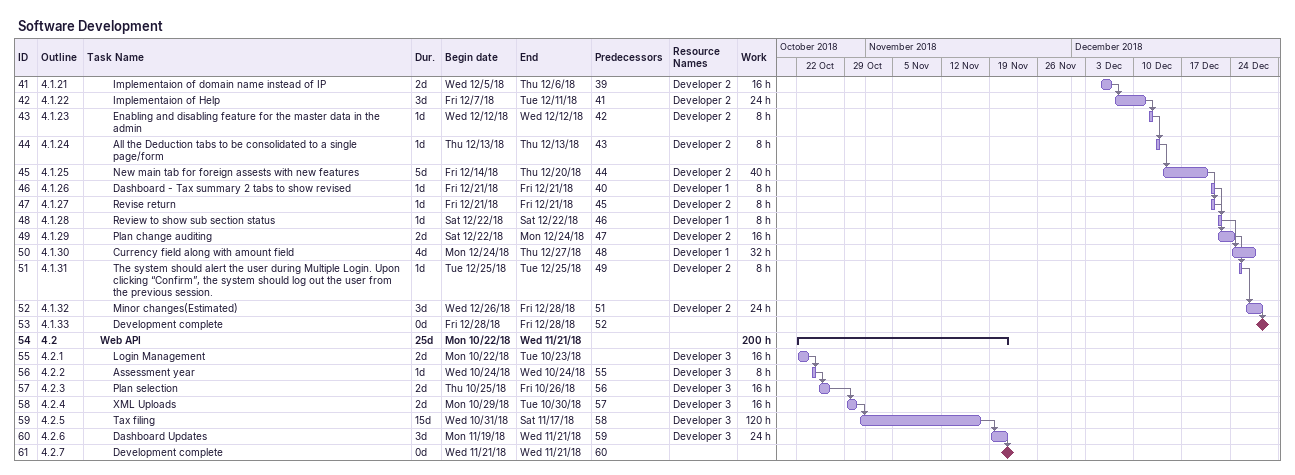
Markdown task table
Software Development

| ID | WBS | Task | Duration | Start | Finish | Predecessors | Resources | Work (h) |
|---|---|---|---|---|---|---|---|---|
| 41 | 4.1.21 | Implementaion of domain name instead of IP | 2d | 2018-12-05 | 2018-12-06 | 39 | Developer 2 | 16 |
| 42 | 4.1.22 | Implementaion of Help | 3d | 2018-12-07 | 2018-12-11 | 41 | Developer 2 | 24 |
| 43 | 4.1.23 | Enabling and disabling feature for the master data in the admin | 1d | 2018-12-12 | 2018-12-12 | 42 | Developer 2 | 8 |
| 44 | 4.1.24 | All the Deduction tabs to be consolidated to a single page/form | 1d | 2018-12-13 | 2018-12-13 | 43 | Developer 2 | 8 |
| 45 | 4.1.25 | New main tab for foreign assests with new features | 5d | 2018-12-14 | 2018-12-20 | 44 | Developer 2 | 40 |
| 46 | 4.1.26 | Dashboard - Tax summary 2 tabs to show revised | 1d | 2018-12-21 | 2018-12-21 | 40 | Developer 1 | 8 |
| 47 | 4.1.27 | Revise return | 1d | 2018-12-21 | 2018-12-21 | 45 | Developer 2 | 8 |
| 48 | 4.1.28 | Review to show sub section status | 1d | 2018-12-22 | 2018-12-22 | 46 | Developer 1 | 8 |
| 49 | 4.1.29 | Plan change auditing | 2d | 2018-12-22 | 2018-12-24 | 47 | Developer 2 | 16 |
| 50 | 4.1.30 | Currency field along with amount field | 4d | 2018-12-24 | 2018-12-27 | 48 | Developer 1 | 32 |
| 51 | 4.1.31 | The system should alert the user during Multiple Login. Upon clicking “Confirm”, the system should log out the user from the previous session. | 1d | 2018-12-25 | 2018-12-25 | 49 | Developer 2 | 8 |
| 52 | 4.1.32 | Minor changes(Estimated) | 3d | 2018-12-26 | 2018-12-28 | 51 | Developer 2 | 24 |
| 53 | 4.1.33 | Development complete | 0d | 2018-12-28 | 2018-12-28 | 52 |  |  |
| 54 | 4.2 | **Web API** | 25d | 2018-10-22 | 2018-11-21 |  |  | 200 |
| 55 | 4.2.1 | Login Management | 2d | 2018-10-22 | 2018-10-23 |  | Developer 3 | 16 |
| 56 | 4.2.2 | Assessment year | 1d | 2018-10-24 | 2018-10-24 | 55 | Developer 3 | 8 |
| 57 | 4.2.3 | Plan selection | 2d | 2018-10-25 | 2018-10-26 | 56 | Developer 3 | 16 |
| 58 | 4.2.4 | XML Uploads | 2d | 2018-10-29 | 2018-10-30 | 57 | Developer 3 | 16 |
| 59 | 4.2.5 | Tax filing | 15d | 2018-10-31 | 2018-11-17 | 58 | Developer 3 | 120 |
| 60 | 4.2.6 | Dashboard Updates | 3d | 2018-11-19 | 2018-11-21 | 59 | Developer 3 | 24 |
| 61 | 4.2.7 | Development complete | 0d | 2018-11-21 | 2018-11-21 | 60 |  |  |
